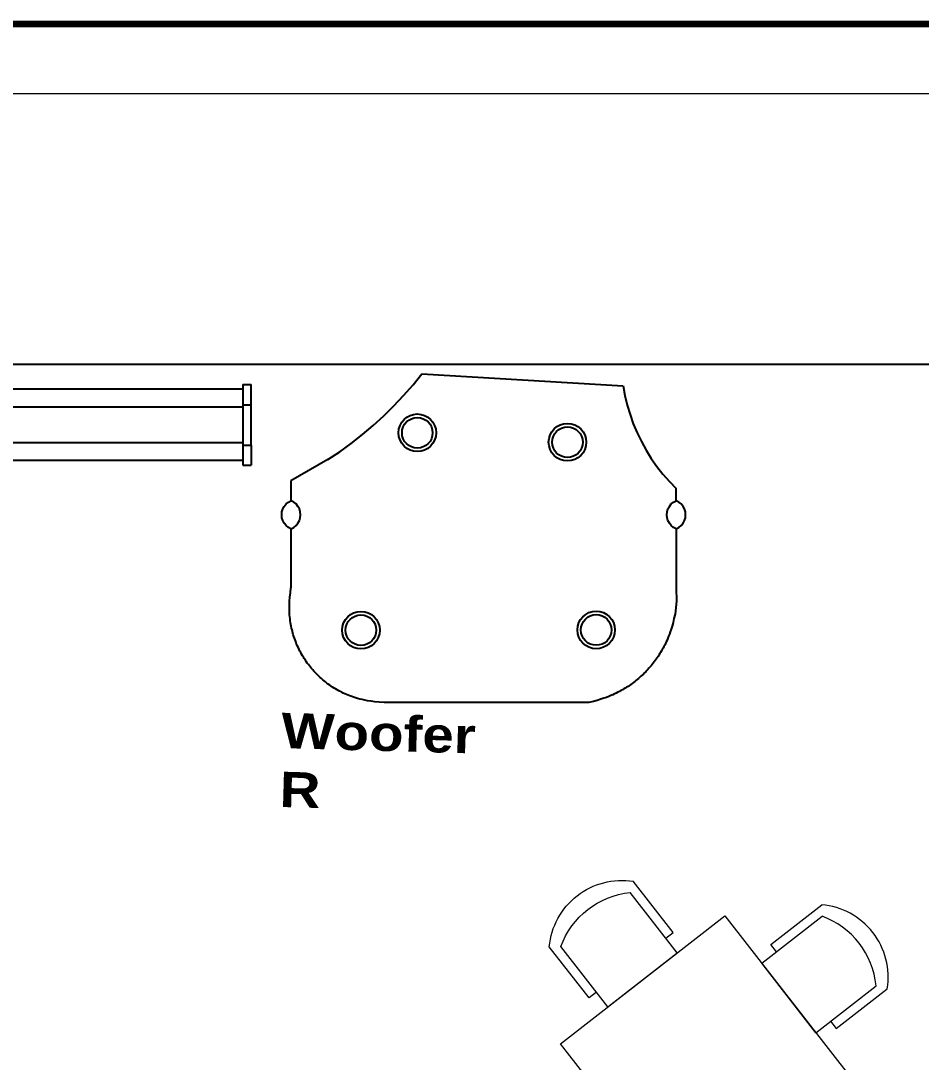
# Model space of a CAD drawing. Header units: metres. Extents: x -42301 to 31628, y -23107 to 30697.
# Drawn here: x 10543 to 22656, y 16688 to 30697 of the extents above; entities that cross this region are included whole.
import ezdxf

# ---------------------------------------------------------------- set-up
doc = ezdxf.new("R2010")
doc.units = ezdxf.units.M
doc.header["$LTSCALE"] = 0.01
doc.header["$MEASUREMENT"] = 0
doc.layers.get('0').update_dxf_attribs({"lineweight": 15})
doc.layers.add('1', color=175, linetype='Continuous', lineweight=9)
doc.layers.add('altavoz', color=161, linetype='Continuous', lineweight=20)
for name, color, linetype in [('Edges', 7, 'Continuous'), ('focos', 7, 'Continuous'), ('leyenda', 7, 'Continuous')]:
    doc.layers.add(name, color=color, linetype=linetype)
doc.styles.add('Arial_Black', font='Arial Black.ttf', dxfattribs={"height": 1})

# ---------------------------------------------------------------- blocks, each defined once
blk = doc.blocks.new('Yamaha MSR400 Speaker pl')
at = {"layer": 'Edges'}
for p, q in [((-0.0752, 0.1683), (-0.0657, 0.18)), ((-0.0657, 0.18), (0.1486, 0.167)), ((-0.0852, 0.1569), (-0.0752, 0.1683)), ((0.1486, 0.167), (0.1504, 0.1568)), ((-0.0956, 0.1459), (-0.0852, 0.1569)), ((0.1504, 0.1568), (0.1529, 0.1466)), ((-0.1063, 0.1353), (-0.0956, 0.1459)), ((0.1529, 0.1466), (0.1558, 0.1366)), ((-0.1175, 0.1251), (-0.1063, 0.1353)), ((0.1558, 0.1366), (0.1593, 0.1268)), ((-0.129, 0.1153), (-0.1175, 0.1251)), ((0.1593, 0.1268), (0.1633, 0.1172)), ((-0.1409, 0.1059), (-0.129, 0.1153)), ((0.1633, 0.1172), (0.1679, 0.1078)), ((-0.1531, 0.097), (-0.1409, 0.1059)), ((0.1679, 0.1078), (0.1729, 0.0987)), ((-0.1657, 0.0886), (-0.1531, 0.097)), ((0.1729, 0.0987), (0.1784, 0.0899)), ((0.1784, 0.0899), (0.1844, 0.0813)), ((-0.1657, 0.0886), (-0.2051, 0.066)), ((0.1844, 0.0813), (0.1908, 0.0731)), ((0.1908, 0.0731), (0.1977, 0.0653)), ((-0.2051, 0.066), (-0.2051, 0.0449)), ((0.1977, 0.0653), (0.2049, 0.0578)), ((0.2049, 0.0449), (0.2049, 0.0578)), ((-0.2078, 0.0434), (-0.2051, 0.0449)), ((-0.2051, 0.0449), (-0.205, 0.0449)), ((-0.2022, 0.0434), (-0.205, 0.0449)), ((0.2022, 0.0434), (0.2049, 0.0449)), ((0.2049, 0.0449), (0.205, 0.0449)), ((0.2078, 0.0434), (0.205, 0.0449)), ((-0.2147, 0.0331), (-0.2138, 0.0361)), ((-0.2138, 0.0361), (-0.2123, 0.0389)), ((-0.2123, 0.0389), (-0.2103, 0.0414)), ((-0.2103, 0.0414), (-0.2078, 0.0434)), ((-0.1997, 0.0414), (-0.2022, 0.0434)), ((-0.1977, 0.0389), (-0.1997, 0.0414)), ((-0.1962, 0.0361), (-0.1977, 0.0389)), ((-0.1953, 0.0331), (-0.1962, 0.0361)), ((0.1953, 0.0331), (0.1962, 0.0361)), ((0.1962, 0.0361), (0.1977, 0.0389)), ((0.1977, 0.0389), (0.1997, 0.0414)), ((0.1997, 0.0414), (0.2022, 0.0434)), ((0.2103, 0.0414), (0.2078, 0.0434)), ((0.2123, 0.0389), (0.2103, 0.0414)), ((0.2138, 0.0361), (0.2123, 0.0389)), ((0.2147, 0.0331), (0.2138, 0.0361)), ((-0.215, 0.0299), (-0.2147, 0.0331)), ((-0.2147, 0.0268), (-0.215, 0.0299)), ((-0.2138, 0.0237), (-0.2147, 0.0268)), ((-0.2123, 0.0209), (-0.2138, 0.0237)), ((-0.1977, 0.0209), (-0.1962, 0.0237)), ((-0.1962, 0.0237), (-0.1953, 0.0268)), ((-0.195, 0.0299), (-0.1953, 0.0331)), ((-0.1953, 0.0268), (-0.195, 0.0299)), ((0.195, 0.0299), (0.1953, 0.0331)), ((0.1953, 0.0268), (0.195, 0.0299)), ((0.1962, 0.0237), (0.1953, 0.0268)), ((0.1977, 0.0209), (0.1962, 0.0237)), ((0.2123, 0.0209), (0.2138, 0.0237)), ((0.2138, 0.0237), (0.2147, 0.0268)), ((0.215, 0.0299), (0.2147, 0.0331)), ((0.2147, 0.0268), (0.215, 0.0299)), ((-0.2103, 0.0184), (-0.2123, 0.0209)), ((-0.2078, 0.0164), (-0.2103, 0.0184)), ((-0.2051, 0.0149), (-0.2078, 0.0164)), ((-0.205, 0.0149), (-0.2051, 0.0149)), ((-0.2051, 0.0149), (-0.2051, -0.0479)), ((-0.205, 0.0149), (-0.2022, 0.0164)), ((-0.2022, 0.0164), (-0.1997, 0.0184)), ((-0.1997, 0.0184), (-0.1977, 0.0209)), ((0.1997, 0.0184), (0.1977, 0.0209)), ((0.2022, 0.0164), (0.1997, 0.0184)), ((0.2049, 0.0149), (0.2022, 0.0164)), ((0.205, 0.0149), (0.2049, 0.0149)), ((0.2049, 0.0149), (0.2049, -0.0479)), ((0.205, 0.0149), (0.2078, 0.0164)), ((0.2078, 0.0164), (0.2103, 0.0184)), ((0.2103, 0.0184), (0.2123, 0.0209)), ((0.2049, -0.0479), (0.2052, -0.0619)), ((0.2052, -0.0619), (0.2038, -0.0758)), ((0.112, -0.17), (-0.106, -0.17))]:
    blk.add_line(p, q, dxfattribs=at)
for points in [[(-0.106, -0.17), (-0.1112, -0.1696), (-0.1159, -0.1691), (-0.1199, -0.1685), (-0.1235, -0.168), (-0.1266, -0.1674), (-0.1294, -0.1668), (-0.1319, -0.1662), (-0.1342, -0.1655), (-0.1364, -0.1649), (-0.1385, -0.1642), (-0.1404, -0.1635), (-0.1423, -0.1628), (-0.1442, -0.1621), (-0.1459, -0.1614), (-0.1477, -0.1606), (-0.1494, -0.1598), (-0.151, -0.159), (-0.1527, -0.1582), (-0.1543, -0.1573), (-0.156, -0.1564), (-0.1576, -0.1554), (-0.1592, -0.1545), (-0.1608, -0.1535), (-0.1623, -0.1524), (-0.1639, -0.1514), (-0.1654, -0.1503), (-0.1669, -0.1492), (-0.1684, -0.148), (-0.1698, -0.1469), (-0.1713, -0.1457), (-0.1727, -0.1444), (-0.1741, -0.1432), (-0.1754, -0.1419), (-0.1768, -0.1406), (-0.1781, -0.1393), (-0.1794, -0.1379), (-0.1806, -0.1366), (-0.1819, -0.1352), (-0.1831, -0.1338), (-0.1843, -0.1323), (-0.1855, -0.1309), (-0.1866, -0.1294), (-0.1877, -0.1279), (-0.1888, -0.1264), (-0.1898, -0.1248), (-0.1909, -0.1232), (-0.1919, -0.1217), (-0.1928, -0.1201), (-0.1938, -0.1185), (-0.1947, -0.1168), (-0.1955, -0.1152), (-0.1964, -0.1135), (-0.1972, -0.1118), (-0.198, -0.1101), (-0.1987, -0.1084), (-0.1994, -0.1067), (-0.2001, -0.1049), (-0.2008, -0.1032), (-0.2014, -0.1014), (-0.202, -0.0997), (-0.2026, -0.0979), (-0.2031, -0.0961), (-0.2036, -0.0943), (-0.204, -0.0925), (-0.2044, -0.0906), (-0.2048, -0.0888), (-0.2052, -0.0869), (-0.2055, -0.085), (-0.2058, -0.083), (-0.2061, -0.0809), (-0.2063, -0.0788), (-0.2065, -0.0765), (-0.2066, -0.0741), (-0.2067, -0.0715), (-0.2067, -0.0686), (-0.2067, -0.0655), (-0.2065, -0.0619), (-0.2062, -0.0578), (-0.2057, -0.0532), (-0.2051, -0.0479)], [(0.2038, -0.0758), (0.2026, -0.0806), (0.2016, -0.0848), (0.2005, -0.0885), (0.1996, -0.0917), (0.1986, -0.0946), (0.1977, -0.0971), (0.1969, -0.0993), (0.196, -0.1014), (0.1952, -0.1034), (0.1944, -0.1052), (0.1935, -0.107), (0.1927, -0.1087), (0.1919, -0.1103), (0.1911, -0.1119), (0.1902, -0.1134), (0.1893, -0.115), (0.1884, -0.1165), (0.1875, -0.1179), (0.1866, -0.1194), (0.1856, -0.1209), (0.1847, -0.1223), (0.1836, -0.1237), (0.1826, -0.1252), (0.1816, -0.1266), (0.1805, -0.1279), (0.1794, -0.1293), (0.1783, -0.1307), (0.1772, -0.132), (0.176, -0.1333), (0.1749, -0.1346), (0.1737, -0.1359), (0.1725, -0.1371), (0.1712, -0.1384), (0.17, -0.1396), (0.1687, -0.1408), (0.1674, -0.142), (0.1661, -0.1431), (0.1648, -0.1443), (0.1635, -0.1454), (0.1621, -0.1465), (0.1608, -0.1476), (0.1594, -0.1487), (0.158, -0.1497), (0.1566, -0.1507), (0.1551, -0.1517), (0.1537, -0.1527), (0.1522, -0.1536), (0.1507, -0.1546), (0.1492, -0.1555), (0.1477, -0.1564), (0.1462, -0.1572), (0.1446, -0.1581), (0.1429, -0.159), (0.1411, -0.1598), (0.1393, -0.1607), (0.1374, -0.1616), (0.1353, -0.1625), (0.1331, -0.1634), (0.1306, -0.1644), (0.1278, -0.1654), (0.1246, -0.1664), (0.1209, -0.1676), (0.1168, -0.1687), (0.112, -0.17)]]:
    blk.add_lwpolyline(points, dxfattribs=at)
for centre, radius in [((-0.0706, 0.1172), 0.02), ((-0.0706, 0.1172), 0.0163), ((0.0892, 0.1072), 0.02), ((0.0892, 0.1072), 0.0163), ((-0.1306, -0.0929), 0.02), ((-0.1306, -0.0929), 0.0163), ((0.1198, -0.0927), 0.02), ((0.1198, -0.0927), 0.0163)]:
    blk.add_circle(centre, radius, dxfattribs=at)
blk = doc.blocks.new('plojscreplan')
at = {"layer": 'Edges'}
for p, q in [((321.31, 270.17), (321.31, 272.17)), ((326.31, 272.17), (321.31, 272.17)), ((326.31, 270.17), (326.31, 272.17)), ((336.31, 272.17), (326.31, 272.17)), ((336.31, 270.17), (336.31, 272.17)), ((341.31, 272.17), (336.31, 272.17)), ((341.31, 270.17), (341.31, 272.17)), ((321.31, 270.17), (322.47, 270.17)), ((322.47, -25.83), (322.47, 270.17)), ((326.31, 270.17), (322.47, 270.17)), ((326.89, 270.17), (326.31, 270.17)), ((326.89, -25.83), (326.89, 270.17)), ((335.74, 270.17), (326.89, 270.17)), ((335.74, 210.17), (335.74, 270.17)), ((336.31, 270.17), (335.74, 270.17)), ((340.16, 270.17), (336.31, 270.17)), ((340.16, 270.17), (341.31, 270.17)), ((340.16, 210.17), (340.16, 270.17)), ((335.74, 205.17), (335.74, 210.17)), ((335.74, 210.17), (336.17, 210.17)), ((336.17, 205.17), (336.17, 210.17)), ((340.16, 210.17), (336.17, 210.17)), ((340.59, 210.17), (340.16, 210.17)), ((340.59, 205.17), (340.59, 210.17)), ((340.59, 210.17), (345.09, 210.17)), ((345.09, 210.17), (345.59, 210.17)), ((345.09, 205.17), (345.09, 210.17)), ((345.59, 205.17), (345.59, 210.17)), ((335.74, 205.17), (336.17, 205.17)), ((335.74, 39.26), (335.74, 205.17)), ((336.17, 205.17), (340.16, 205.17)), ((340.16, 39.26), (340.16, 205.17)), ((340.16, 205.17), (340.59, 205.17)), ((340.59, 205.17), (345.09, 205.17)), ((345.09, 205.17), (345.59, 205.17)), ((335.74, 39.26), (336.17, 39.26)), ((335.74, 34.26), (335.74, 39.26)), ((336.17, 34.26), (336.17, 39.26)), ((340.16, 39.26), (336.17, 39.26)), ((340.59, 39.26), (340.16, 39.26)), ((340.59, 34.26), (340.59, 39.26)), ((340.59, 39.26), (345.09, 39.26)), ((345.09, 39.26), (345.59, 39.26)), ((345.09, 34.26), (345.09, 39.26)), ((345.59, 34.26), (345.59, 39.26)), ((335.74, -25.83), (335.74, 34.26)), ((335.74, 34.26), (336.17, 34.26)), ((336.17, 34.26), (340.16, 34.26)), ((340.16, -25.83), (340.16, 34.26)), ((340.16, 34.26), (340.59, 34.26)), ((340.59, 34.26), (345.09, 34.26)), ((345.09, 34.26), (345.59, 34.26)), ((321.31, -25.83), (321.31, -27.83)), ((322.47, -25.83), (321.31, -25.83)), ((326.31, -27.83), (321.31, -27.83)), ((326.31, -25.83), (322.47, -25.83)), ((326.31, -25.83), (326.31, -27.83)), ((326.89, -25.83), (326.31, -25.83)), ((326.31, -27.83), (336.31, -27.83)), ((335.74, -25.83), (326.89, -25.83)), ((336.31, -25.83), (335.74, -25.83)), ((336.31, -25.83), (336.31, -27.83)), ((340.16, -25.83), (336.31, -25.83)), ((336.31, -27.83), (341.31, -27.83)), ((341.31, -25.83), (340.16, -25.83)), ((341.31, -25.83), (341.31, -27.83))]:
    blk.add_line(p, q, dxfattribs=at)
blk = doc.blocks.new('sedia 8762')
at = {"layer": '1'}
for p, q in [((44.6259, 92.5998), (44.3459, 92.5998)), ((44.7059, 92.5598), (44.3759, 92.5598)), ((44.6259, 92.5598), (44.6259, 92.5998)), ((44.7059, 92.5598), (44.7059, 92.1798)), ((44.7059, 92.1798), (44.3759, 92.1798)), ((44.6259, 92.1798), (44.6259, 92.1398)), ((44.6259, 92.1398), (44.3459, 92.1398))]:
    blk.add_line(p, q, dxfattribs=at)
for centre, radius, start, end in [((44.5604, 92.3698), 0.3145, 133.0029, 226.9971), ((44.6766, 92.3698), 0.3557, 147.7113, 212.2887)]:
    blk.add_arc(centre, radius, start, end, dxfattribs=at)

msp = doc.modelspace()

# ---------------------------------------------------------------- linework, layer by layer
at = {"color": 0}
msp.add_line((30644, 29714), (-41318, 29714), dxfattribs=at)
at = {"linetype": 'Continuous', "const_width": 86.7}
msp.add_lwpolyline([(31585, 30654), (-42258, 30654), (-42258, -22380), (31585, -22380)], close=True, dxfattribs=at)
at = {"layer": '1'}
msp.add_lwpolyline([(19525, 14724), (17802, 16935), (20014, 18658), (21736, 16447)], close=True, dxfattribs=at)
at = {"layer": 'focos'}
msp.add_lwpolyline([(29233, -13506), (-39222, -13506), (-39222, 26079), (29233, 26079)], close=True, dxfattribs=at)

# ---------------------------------------------------------------- block references
at = {"xscale": 54.24275289812279, "yscale": 54.24275289812279, "zscale": 54.24275289812279, "rotation": 90}
msp.add_blockref('plojscreplan', (12131, 7289), dxfattribs=at)
at = {"layer": '1', "yscale": 3114.96159695761, "zscale": 3114.96159695761}
for p, xscale, rotation in [((160297, 304483), -3114.96159695761, 127.9217775336578), ((-46105, 330112), 3114.96159695761, 217.9217775336578)]:
    msp.add_blockref('sedia 8762', p, dxfattribs=dict(at, xscale=xscale, rotation=rotation))
at = {"layer": 'altavoz', "xscale": 12638.88536796724, "yscale": 12638.88536796724, "zscale": 12638.88536796724}
msp.add_blockref('Yamaha MSR400 Speaker pl', (16770, 23674), dxfattribs=at)

# ---------------------------------------------------------------- texts
at = {"layer": 'leyenda', "insert": (14055, 21389), "char_height": 475.3, "width": 3059.32, "attachment_point": 1, "rotation": 358.3969, "style": 'Arial_Black'}
msp.add_mtext('Woofer R', dxfattribs=at)

doc.saveas('drawing.dxf')
